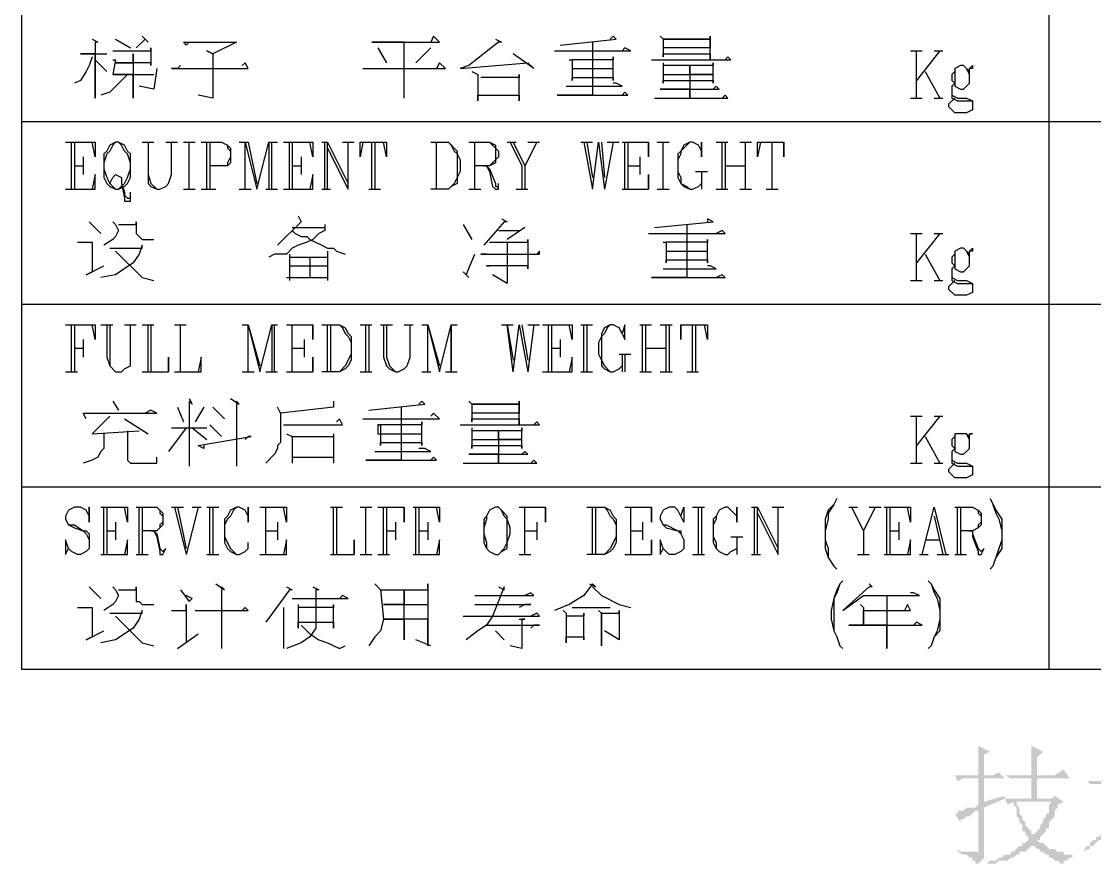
# Model space of a CAD drawing. Extents: x 51 to 246, y 3 to 417.
# Drawn here: x 183.56 to 198.99, y 346.96 to 359.07 of the extents above; entities that cross this region are included whole.
import ezdxf

# ---------------------------------------------------------------- set-up
doc = ezdxf.new("R2010")
doc.units = 0
doc.header["$MEASUREMENT"] = 0
doc.layers.add('_____1', color=160, linetype='Continuous')

msp = doc.modelspace()

# ---------------------------------------------------------------- hatches: boundary and pattern name
at = {"layer": '_____1'}
for points in [[(197.316, 348.657), (197.316, 348.234), (197.4, 348.234), (197.4, 348.53), (197.485, 348.572)], [(198.078, 348.657), (198.078, 348.234), (198.162, 348.234), (198.162, 348.488), (198.247, 348.572)], [(197.612, 348.276), (197.527, 348.234), (196.977, 348.234), (197.019, 348.149), (197.104, 348.191), (197.697, 348.191)], [(198.543, 348.318), (198.416, 348.234), (197.697, 348.234), (197.781, 348.191), (198.628, 348.191)], [(197.4, 348.191), (197.316, 348.191), (197.316, 347.81), (197.4, 347.853)], [(200.364, 348.234), (200.279, 348.149), (198.882, 348.149), (198.924, 348.107), (200.491, 348.107)], [(199.517, 347.98), (199.475, 347.937), (199.475, 347.895), (199.432, 347.853), (199.432, 347.81), (199.348, 347.726), (199.348, 347.683), (199.305, 347.683), (199.305, 347.641), (199.263, 347.599), (199.221, 347.556), (199.221, 347.514), (199.178, 347.514), (199.178, 347.472), (199.136, 347.429), (199.094, 347.429), (199.094, 347.387), (199.051, 347.345), (199.009, 347.345), (199.009, 347.302), (198.967, 347.302), (198.924, 347.26), (198.924, 347.218), (198.882, 347.218), (198.84, 347.175), (198.84, 347.133), (198.882, 347.175), (198.924, 347.175), (198.924, 347.218), (198.967, 347.218), (199.051, 347.302), (199.094, 347.302), (199.094, 347.345), (199.136, 347.345), (199.221, 347.429), (199.263, 347.429), (199.263, 347.472), (199.348, 347.556), (199.348, 347.599), (199.39, 347.599), (199.432, 347.641), (199.432, 347.683), (199.475, 347.683), (199.475, 347.726), (199.517, 347.768), (199.517, 347.81), (199.559, 347.81), (199.559, 347.853), (199.602, 347.895), (199.602, 347.937), (199.644, 347.937)], [(197.697, 347.937), (197.4, 347.853), (197.316, 347.81), (197.273, 347.768), (197.146, 347.768), (197.104, 347.726), (197.062, 347.726), (197.316, 347.726), (197.316, 347.133), (197.019, 347.133), (197.104, 347.091), (197.146, 347.091), (197.189, 347.048), (197.231, 347.048), (197.231, 347.006), (197.273, 347.006), (197.273, 346.964), (197.316, 346.964), (197.4, 347.048), (197.4, 347.768), (197.697, 347.895)], [(198.416, 347.937), (198.374, 347.895), (197.697, 347.895), (197.739, 347.81), (197.824, 347.853), (198.543, 347.853)], [(197.824, 347.853), (197.824, 347.81), (197.866, 347.768), (197.866, 347.641), (197.908, 347.599), (197.908, 347.556), (197.951, 347.514), (197.951, 347.429), (197.993, 347.429), (197.993, 347.387), (198.035, 347.345), (198.035, 347.302), (197.993, 347.26), (197.951, 347.26), (198.12, 347.26), (198.12, 347.218), (198.162, 347.175), (198.205, 347.175), (198.205, 347.133), (198.247, 347.133), (198.289, 347.091), (198.332, 347.091), (198.332, 347.048), (198.374, 347.048), (198.416, 347.006), (198.459, 347.006), (198.501, 346.964), (198.543, 346.964), (198.543, 347.006), (198.586, 347.006), (198.628, 347.048), (198.67, 347.048), (198.67, 347.091), (198.543, 347.091), (198.543, 347.133), (198.459, 347.133), (198.416, 347.175), (198.332, 347.175), (198.247, 347.26), (198.205, 347.26), (198.162, 347.302), (198.205, 347.302), (198.205, 347.345), (198.247, 347.387), (198.078, 347.387), (198.078, 347.429), (197.993, 347.514), (197.993, 347.556), (197.951, 347.599), (197.951, 347.641), (197.908, 347.683), (197.908, 347.768), (197.866, 347.81), (197.866, 347.853), (198.374, 347.853)], [(198.543, 347.853), (197.824, 347.853), (198.374, 347.853), (198.332, 347.81), (198.332, 347.683), (198.289, 347.683), (198.289, 347.641), (198.247, 347.599), (198.247, 347.556), (198.205, 347.514), (198.205, 347.472), (198.12, 347.387), (198.247, 347.387), (198.289, 347.429), (198.289, 347.472), (198.332, 347.472), (198.332, 347.556), (198.374, 347.599), (198.416, 347.641), (198.416, 347.726), (198.459, 347.768), (198.459, 347.81)], [(197.062, 347.726), (197.019, 347.726), (197.019, 347.683), (196.977, 347.683), (197.062, 347.556), (197.062, 347.599), (197.104, 347.599), (197.146, 347.641), (197.189, 347.641), (197.273, 347.726), (197.316, 347.726)], [(197.951, 347.26), (197.951, 347.218), (197.908, 347.218), (197.866, 347.175), (197.824, 347.133), (197.781, 347.133), (197.781, 347.091), (197.697, 347.091), (197.654, 347.048), (197.612, 347.048), (197.57, 347.006), (197.485, 347.006), (197.443, 346.964), (197.57, 346.964), (197.612, 347.006), (197.739, 347.006), (197.781, 347.048), (197.824, 347.048), (197.866, 347.091), (197.908, 347.091), (197.908, 347.133), (197.993, 347.133), (198.078, 347.218), (198.12, 347.218), (198.12, 347.26)], [(197.019, 347.175), (197.019, 347.133), (197.273, 347.133), (197.062, 347.133)]]:
    msp.add_hatch(color=7, dxfattribs=at).paths.add_polyline_path(points, is_closed=False)
msp.add_hatch(color=7, dxfattribs=at).paths.add_polyline_path([(198.078, 348.191), (198.162, 348.191), (198.162, 347.895), (198.078, 347.895)])

# ---------------------------------------------------------------- linework, layer by layer
at = {"layer": '_____1', "color": 7}
for p, q in [((183.557, 413.766), (183.557, 349.758)), ((198.332, 407.543), (198.332, 349.758)), ((184.912, 358.817), (185.124, 358.69)), ((188.68, 358.69), (188.807, 358.478)), ((189.442, 358.69), (189.23, 358.478)), ((196.342, 358.648), (196.511, 358.648)), ((196.427, 357.97), (196.427, 358.648)), ((196.765, 358.648), (196.427, 358.224)), ((196.681, 358.648), (196.808, 358.648)), ((184.616, 358.521), (184.785, 358.351)), ((196.554, 358.351), (196.765, 357.97)), ((196.977, 358.394), (196.977, 358.14)), ((196.342, 357.97), (196.511, 357.97)), ((196.681, 357.97), (196.808, 357.97)), ((183.557, 357.632), (209.804, 357.632)), ((184.277, 356.658), (184.277, 357.335)), ((184.319, 357.335), (184.319, 356.658)), ((185.293, 357.335), (185.462, 357.335)), ((185.632, 357.335), (185.801, 357.335)), ((185.886, 357.335), (186.055, 357.335)), ((185.97, 356.658), (185.97, 357.335)), ((186.224, 356.658), (186.224, 357.335)), ((186.267, 357.335), (186.267, 356.658)), ((186.69, 357.335), (186.817, 357.335)), ((186.775, 356.658), (186.775, 357.335)), ((186.817, 357.335), (186.944, 356.743)), ((187.113, 357.335), (187.24, 357.335)), ((187.156, 356.658), (187.156, 357.335)), ((187.41, 356.658), (187.41, 357.335)), ((187.452, 357.335), (187.452, 356.658)), ((187.875, 357.335), (187.96, 357.335)), ((187.918, 356.658), (187.918, 357.335)), ((188.172, 357.335), (188.341, 357.335)), ((188.595, 356.658), (188.595, 357.335)), ((188.637, 357.335), (188.637, 356.658)), ((189.526, 356.658), (189.526, 357.335)), ((190.077, 356.658), (190.077, 357.335)), ((190.542, 357.335), (190.669, 357.335)), ((190.966, 357.335), (190.796, 356.997)), ((190.839, 357.335), (191.008, 357.335)), ((191.601, 357.335), (191.77, 357.335)), ((191.643, 357.335), (191.77, 356.658)), ((191.685, 357.335), (191.77, 356.827)), ((191.897, 357.335), (191.939, 356.827)), ((192.066, 357.335), (191.939, 356.658)), ((191.982, 357.335), (192.151, 357.335)), ((192.236, 356.658), (192.236, 357.335)), ((192.278, 357.335), (192.278, 356.658)), ((192.701, 357.335), (192.871, 357.335)), ((192.786, 356.658), (192.786, 357.335)), ((193.548, 357.335), (193.717, 357.335)), ((193.633, 356.658), (193.633, 357.335)), ((193.675, 357.335), (193.675, 356.658)), ((193.887, 357.335), (194.056, 357.335)), ((193.971, 356.658), (193.971, 357.335)), ((194.352, 356.658), (194.352, 357.335)), ((184.446, 357.124), (184.446, 356.87)), ((187.579, 357.124), (187.579, 356.87)), ((192.447, 357.124), (192.447, 356.87)), ((184.319, 356.997), (184.446, 356.997)), ((187.452, 356.997), (187.579, 356.997)), ((192.278, 356.997), (192.447, 356.997)), ((193.252, 356.912), (193.421, 356.912)), ((193.336, 356.912), (193.336, 356.658)), ((193.675, 356.997), (193.971, 356.997)), ((185.886, 356.658), (186.055, 356.658)), ((186.14, 356.658), (186.351, 356.658)), ((186.69, 356.658), (186.859, 356.658)), ((187.071, 356.658), (187.24, 356.658)), ((187.875, 356.658), (188.002, 356.658)), ((188.553, 356.658), (188.722, 356.658)), ((189.992, 356.658), (190.161, 356.658)), ((190.669, 356.658), (190.839, 356.658)), ((192.701, 356.658), (192.871, 356.658)), ((193.548, 356.658), (193.717, 356.658)), ((193.887, 356.658), (194.056, 356.658)), ((194.268, 356.658), (194.437, 356.658)), ((184.531, 356.192), (184.7, 356.023)), ((189.907, 356.15), (190.034, 355.938)), ((187.452, 356.108), (187.918, 356.108)), ((190.415, 356.065), (190.712, 356.065)), ((190.796, 356.108), (190.542, 355.938)), ((196.342, 356.023), (196.511, 356.023)), ((196.427, 355.346), (196.427, 356.023)), ((196.765, 356.023), (196.427, 355.6)), ((196.681, 356.023), (196.808, 356.023)), ((187.41, 355.727), (187.41, 355.346)), ((187.41, 355.684), (187.96, 355.684)), ((187.706, 355.684), (187.706, 355.388)), ((187.96, 355.769), (187.96, 355.346)), ((196.554, 355.727), (196.765, 355.346)), ((196.977, 355.769), (196.977, 355.515)), ((187.41, 355.557), (187.96, 355.557)), ((187.367, 355.388), (187.96, 355.388)), ((196.342, 355.346), (196.511, 355.346)), ((196.681, 355.346), (196.808, 355.346)), ((183.557, 355.007), (209.804, 355.007)), ((184.277, 354.033), (184.277, 354.711)), ((184.319, 354.711), (184.319, 354.033)), ((184.7, 354.711), (184.87, 354.711)), ((185.039, 354.711), (185.208, 354.711)), ((185.293, 354.711), (185.462, 354.711)), ((185.378, 354.033), (185.378, 354.711)), ((185.42, 354.711), (185.42, 354.033)), ((185.759, 354.711), (185.928, 354.711)), ((185.843, 354.033), (185.843, 354.711)), ((186.732, 354.711), (186.817, 354.711)), ((187.156, 354.711), (187.24, 354.711)), ((187.198, 354.033), (187.198, 354.711)), ((187.452, 354.033), (187.452, 354.711)), ((187.96, 354.033), (187.96, 354.711)), ((188.002, 354.711), (188.002, 354.033)), ((188.426, 354.711), (188.595, 354.711)), ((188.51, 354.033), (188.51, 354.711)), ((188.553, 354.711), (188.553, 354.033)), ((188.722, 354.711), (188.891, 354.711)), ((189.061, 354.711), (189.188, 354.711)), ((189.315, 354.711), (189.399, 354.711)), ((189.738, 354.711), (189.823, 354.711)), ((190.458, 354.711), (190.627, 354.711)), ((190.754, 354.711), (190.839, 354.203)), ((190.923, 354.711), (190.839, 354.033)), ((190.839, 354.711), (191.008, 354.711)), ((191.135, 354.033), (191.135, 354.711)), ((191.177, 354.711), (191.177, 354.033)), ((191.601, 354.711), (191.77, 354.711)), ((191.643, 354.033), (191.643, 354.711)), ((191.685, 354.711), (191.685, 354.033)), ((192.447, 354.711), (192.617, 354.711)), ((192.49, 354.033), (192.49, 354.711)), ((192.532, 354.711), (192.532, 354.033)), ((192.744, 354.711), (192.913, 354.711)), ((192.828, 354.033), (192.828, 354.711)), ((192.871, 354.711), (192.871, 354.033)), ((193.209, 354.033), (193.209, 354.711)), ((193.252, 354.711), (193.252, 354.033)), ((184.446, 354.499), (184.446, 354.245)), ((187.621, 354.499), (187.621, 354.245)), ((191.304, 354.499), (191.304, 354.245)), ((184.319, 354.372), (184.446, 354.372)), ((187.452, 354.372), (187.621, 354.372)), ((191.177, 354.372), (191.304, 354.372)), ((192.151, 354.287), (192.32, 354.287)), ((192.193, 354.287), (192.193, 354.033)), ((192.236, 354.287), (192.236, 354.033)), ((192.532, 354.372), (192.828, 354.372)), ((184.192, 354.033), (184.362, 354.033)), ((186.732, 354.033), (186.902, 354.033)), ((187.071, 354.033), (187.24, 354.033)), ((188.426, 354.033), (188.595, 354.033)), ((189.315, 354.033), (189.442, 354.033)), ((189.653, 354.033), (189.823, 354.033)), ((191.601, 354.033), (191.77, 354.033)), ((192.447, 354.033), (192.617, 354.033)), ((192.744, 354.033), (192.913, 354.033)), ((193.125, 354.033), (193.294, 354.033)), ((184.87, 353.61), (184.954, 353.483)), ((185.801, 353.525), (185.886, 353.314)), ((186.182, 353.525), (186.055, 353.314)), ((186.309, 353.525), (186.478, 353.356)), ((196.342, 353.398), (196.511, 353.398)), ((196.427, 352.721), (196.427, 353.398)), ((196.765, 353.398), (196.427, 352.975)), ((196.681, 353.398), (196.808, 353.398)), ((185.039, 353.356), (185.378, 353.144)), ((185.928, 353.229), (185.674, 352.89)), ((185.716, 353.229), (186.224, 353.229)), ((186.013, 353.229), (186.224, 353.06)), ((186.267, 353.271), (186.436, 353.102)), ((187.452, 353.102), (188.045, 353.102)), ((188.045, 353.144), (188.045, 352.721)), ((196.554, 353.102), (196.765, 352.721)), ((196.977, 353.144), (196.977, 352.89)), ((187.452, 352.806), (188.045, 352.806)), ((196.342, 352.721), (196.511, 352.721)), ((196.681, 352.721), (196.808, 352.721)), ((183.557, 352.382), (209.804, 352.382)), ((184.743, 351.409), (184.743, 352.086)), ((184.785, 352.086), (184.785, 351.409)), ((185.251, 351.409), (185.251, 352.086)), ((185.293, 352.086), (185.293, 351.409)), ((185.716, 352.086), (185.886, 352.086)), ((185.759, 352.086), (185.928, 351.409)), ((185.801, 352.086), (185.928, 351.493)), ((186.097, 352.086), (185.928, 351.409)), ((186.013, 352.086), (186.14, 352.086)), ((186.224, 352.086), (186.394, 352.086)), ((186.267, 351.409), (186.267, 352.086)), ((186.309, 352.086), (186.309, 351.409)), ((187.071, 351.409), (187.071, 352.086)), ((188.002, 352.086), (188.172, 352.086)), ((188.045, 351.409), (188.045, 352.086)), ((188.087, 352.086), (188.087, 351.409)), ((188.426, 352.086), (188.595, 352.086)), ((188.51, 351.409), (188.51, 352.086)), ((188.764, 351.409), (188.764, 352.086)), ((188.807, 352.086), (188.807, 351.409)), ((189.23, 351.409), (189.23, 352.086)), ((189.272, 352.086), (189.272, 351.409)), ((190.796, 351.409), (190.796, 352.086)), ((191.77, 351.409), (191.77, 352.086)), ((191.812, 352.086), (191.812, 351.409)), ((192.32, 351.409), (192.32, 352.086)), ((193.209, 352.086), (193.379, 352.086)), ((193.294, 351.409), (193.294, 352.086)), ((193.336, 352.086), (193.336, 351.409)), ((194.056, 352.086), (194.141, 352.086)), ((194.098, 351.409), (194.098, 352.086)), ((194.352, 352.086), (194.522, 352.086)), ((195.453, 352.086), (195.58, 352.086)), ((195.834, 352.086), (195.665, 351.747)), ((195.749, 352.086), (195.919, 352.086)), ((196.003, 351.409), (196.003, 352.086)), ((196.046, 352.086), (196.046, 351.409)), ((197.019, 351.409), (197.019, 352.086)), ((197.062, 352.086), (197.062, 351.409)), ((184.912, 351.874), (184.912, 351.62)), ((187.24, 351.874), (187.24, 351.62)), ((188.934, 351.874), (188.934, 351.62)), ((189.399, 351.874), (189.399, 351.62)), ((190.966, 351.874), (190.966, 351.62)), ((192.49, 351.874), (192.49, 351.62)), ((196.173, 351.874), (196.173, 351.62)), ((196.681, 351.959), (196.808, 351.409)), ((184.785, 351.747), (184.912, 351.747)), ((187.071, 351.747), (187.24, 351.747)), ((188.807, 351.747), (188.934, 351.747)), ((189.272, 351.747), (189.399, 351.747)), ((190.796, 351.747), (190.966, 351.747)), ((192.32, 351.747), (192.49, 351.747)), ((193.76, 351.663), (193.929, 351.663)), ((193.844, 351.663), (193.844, 351.409)), ((196.046, 351.747), (196.173, 351.747)), ((196.554, 351.62), (196.765, 351.62)), ((185.208, 351.409), (185.378, 351.409)), ((186.224, 351.409), (186.394, 351.409)), ((188.426, 351.409), (188.595, 351.409)), ((188.68, 351.409), (188.849, 351.409)), ((190.712, 351.409), (190.881, 351.409)), ((193.209, 351.409), (193.379, 351.409)), ((194.056, 351.409), (194.183, 351.409)), ((195.58, 351.409), (195.749, 351.409)), ((196.469, 351.409), (196.596, 351.409)), ((196.723, 351.409), (196.892, 351.409)), ((196.977, 351.409), (197.146, 351.409)), ((184.531, 350.943), (184.7, 350.774)), ((187.325, 350.647), (187.325, 350.054)), ((191.474, 350.647), (192.024, 350.647)), ((190.373, 350.308), (190.5, 350.181)), ((185.801, 350.054), (186.097, 350.266)), ((189.442, 350.096), (189.23, 350.181)), ((183.557, 349.758), (242.612, 349.758))]:
    msp.add_line(p, q, dxfattribs=at)
for points in [[(184.573, 358.817), (184.658, 358.775), (184.616, 358.775), (184.616, 357.97), (184.616, 358.605), (184.404, 358.605), (184.785, 358.605)], [(185.293, 358.859), (185.378, 358.775), (185.335, 358.817), (185.208, 358.69)], [(185.97, 358.775), (185.928, 358.732), (185.886, 358.775), (186.648, 358.775), (186.309, 358.605), (186.224, 358.648), (186.309, 358.605), (186.309, 357.97), (186.097, 358.013)], [(189.061, 357.97), (189.061, 358.775), (188.595, 358.775), (189.569, 358.775), (189.484, 358.859), (189.442, 358.775)], [(190.373, 358.817), (190.458, 358.775), (190.415, 358.775), (189.992, 358.436), (189.865, 358.394), (190.839, 358.478), (190.923, 358.394), (190.627, 358.605)], [(191.77, 358.775), (191.77, 358.013), (191.262, 358.013), (192.278, 358.013), (192.236, 358.055), (192.193, 358.013)], [(191.304, 358.732), (192.109, 358.817), (192.066, 358.859), (192.024, 358.817)], [(192.744, 358.859), (192.786, 358.817), (192.786, 358.563), (192.786, 358.605), (193.463, 358.605), (193.463, 358.521), (193.463, 358.859), (193.463, 358.817), (192.786, 358.817), (193.463, 358.817), (193.463, 358.69), (192.786, 358.69)], [(184.87, 358.648), (185.42, 358.648), (185.42, 358.69), (185.42, 358.436), (185.42, 358.478), (184.912, 358.478), (185.166, 358.478), (185.166, 358.605), (185.166, 357.97), (185.166, 358.309), (184.87, 358.309), (185.462, 358.309)], [(191.22, 358.648), (192.32, 358.648), (192.236, 358.69), (192.193, 358.648)], [(184.573, 358.563), (184.531, 358.436), (184.489, 358.351), (184.404, 358.224), (184.319, 358.182)], [(184.87, 358.521), (184.912, 358.521), (184.87, 358.309)], [(185.843, 358.436), (185.801, 358.394), (185.716, 358.394), (186.817, 358.394), (186.775, 358.478), (186.732, 358.436)], [(188.468, 358.394), (189.653, 358.394), (189.569, 358.478), (189.526, 358.394)], [(191.431, 358.521), (191.474, 358.521), (191.474, 358.224), (191.474, 358.267), (192.066, 358.267), (192.066, 358.224), (192.066, 358.563), (192.066, 358.521), (191.474, 358.521), (191.474, 358.394), (192.066, 358.394)], [(192.617, 358.521), (193.76, 358.521), (193.717, 358.563), (193.675, 358.521)], [(192.786, 358.478), (192.786, 358.182), (192.786, 358.224), (193.506, 358.224), (193.506, 358.182), (193.506, 358.478), (193.506, 358.436), (192.786, 358.436), (192.786, 358.309), (193.506, 358.309), (193.167, 358.309), (193.167, 358.436), (193.167, 357.97), (193.167, 358.097), (192.744, 358.097), (193.59, 358.097), (193.548, 358.14), (193.506, 358.097)], [(185.081, 358.309), (184.827, 358.055), (184.7, 358.013)], [(185.505, 358.394), (185.462, 358.097), (185.251, 358.14)], [(190.034, 358.351), (190.119, 358.309), (190.119, 357.928), (190.119, 358.013), (190.712, 358.013), (190.712, 357.928), (190.712, 358.309), (190.712, 358.267), (190.161, 358.267)], [(197.146, 358.14), (197.189, 358.182), (197.189, 358.309), (197.146, 358.394)], [(197.189, 358.351), (197.189, 358.394), (197.231, 358.436), (197.231, 358.394), (197.189, 358.394)], [(191.389, 358.14), (192.193, 358.14), (192.109, 358.182), (192.066, 358.182)], [(196.977, 358.182), (196.935, 358.14), (196.935, 357.97), (197.019, 357.928), (197.231, 357.928), (197.231, 357.886)], [(192.659, 357.97), (193.717, 357.97), (193.675, 358.013), (193.633, 357.97)], [(196.935, 358.055), (196.935, 358.013), (197.019, 357.97), (197.146, 357.97), (197.231, 357.928), (197.231, 357.801), (197.146, 357.759), (196.977, 357.759), (196.892, 357.843), (196.892, 357.886), (196.977, 357.97)], [(184.192, 357.335), (184.616, 357.335), (184.616, 357.124), (184.573, 357.335)], [(184.912, 357.335), (184.827, 357.293), (184.785, 357.208), (184.743, 357.166), (184.743, 356.827), (184.785, 356.743), (184.827, 356.7), (184.912, 356.658), (184.954, 356.658), (185.039, 356.7), (185.081, 356.743), (185.124, 356.827), (185.124, 357.166), (185.081, 357.208), (185.039, 357.293), (184.954, 357.335), (184.912, 357.335), (184.87, 357.293), (184.827, 357.208), (184.785, 357.166), (184.743, 357.039), (184.743, 356.954), (184.785, 356.827), (184.827, 356.743), (184.912, 356.658)], [(184.954, 356.658), (185.039, 356.743), (185.081, 356.827), (185.124, 356.954), (185.124, 357.039), (185.081, 357.166), (185.039, 357.208), (184.997, 357.293), (184.954, 357.335)], [(185.378, 357.335), (185.378, 356.743), (185.42, 356.7), (185.505, 356.658), (185.547, 356.658), (185.632, 356.7), (185.674, 356.743), (185.716, 356.87), (185.716, 357.335)], [(185.378, 357.335), (185.378, 356.87), (185.42, 356.743), (185.505, 356.658)], [(186.14, 357.335), (186.436, 357.335), (186.521, 357.293), (186.563, 357.251), (186.563, 357.039), (186.521, 356.997), (186.267, 356.997)], [(186.436, 357.335), (186.521, 357.293), (186.521, 357.251), (186.563, 357.208), (186.563, 357.124), (186.521, 357.039), (186.521, 356.997), (186.436, 356.997)], [(186.775, 357.335), (186.944, 356.658), (187.113, 357.335), (187.113, 356.658)], [(187.325, 357.335), (187.748, 357.335), (187.748, 357.124), (187.706, 357.335)], [(187.96, 356.658), (187.96, 357.335), (188.256, 356.743)], [(187.96, 357.251), (188.256, 356.658), (188.256, 357.335)], [(188.468, 357.335), (188.426, 357.124), (188.426, 357.335), (188.807, 357.335), (188.807, 357.124), (188.764, 357.335)], [(189.442, 357.335), (189.696, 357.335), (189.823, 357.208), (189.823, 357.166), (189.865, 357.081), (189.865, 356.912), (189.823, 356.827), (189.823, 356.743), (189.738, 356.7), (189.696, 356.658), (189.442, 356.658)], [(189.696, 357.335), (189.738, 357.293), (189.78, 357.208), (189.823, 357.166), (189.823, 356.827), (189.78, 356.743), (189.696, 356.658)], [(189.992, 357.335), (190.288, 357.335), (190.373, 357.293), (190.373, 357.251), (190.415, 357.208), (190.415, 357.124), (190.373, 357.081), (190.373, 357.039), (190.288, 356.997), (190.077, 356.997)], [(190.288, 357.335), (190.373, 357.251), (190.373, 357.081), (190.288, 356.997)], [(190.585, 357.335), (190.754, 356.997), (190.754, 356.658)], [(190.627, 357.335), (190.796, 356.997), (190.796, 356.658)], [(191.77, 356.658), (191.855, 357.335), (191.939, 356.658)], [(192.193, 357.335), (192.574, 357.335), (192.574, 357.124), (192.574, 357.335)], [(193.336, 357.208), (193.336, 357.124), (193.336, 357.335), (193.336, 357.208), (193.294, 357.293), (193.209, 357.335), (193.167, 357.335), (193.082, 357.293), (193.04, 357.208), (192.998, 357.166), (192.998, 356.827), (193.04, 356.743), (193.082, 356.7), (193.167, 356.658), (193.209, 356.658), (193.294, 356.7), (193.336, 356.743)], [(193.167, 357.335), (193.04, 357.208), (193.04, 357.166), (192.998, 357.081), (192.998, 356.912), (193.04, 356.827), (193.04, 356.743), (193.125, 356.7), (193.167, 356.658)], [(194.183, 357.335), (194.141, 357.124), (194.141, 357.335), (194.522, 357.335), (194.522, 357.124), (194.522, 357.335)], [(190.204, 356.997), (190.246, 356.997), (190.288, 356.954), (190.373, 356.743), (190.373, 356.7), (190.415, 356.7), (190.415, 356.743)], [(190.246, 356.997), (190.288, 356.912), (190.331, 356.7), (190.373, 356.658), (190.415, 356.658), (190.415, 356.743)], [(184.192, 356.658), (184.616, 356.658), (184.616, 356.87), (184.573, 356.658)], [(184.827, 356.743), (184.87, 356.827), (184.912, 356.87), (184.997, 356.827), (184.997, 356.743), (185.039, 356.531), (185.039, 356.489), (185.124, 356.489), (185.124, 356.616)], [(187.325, 356.658), (187.748, 356.658), (187.748, 356.87), (187.706, 356.658)], [(192.193, 356.658), (192.574, 356.658), (192.574, 356.87), (192.574, 356.658)], [(184.997, 356.743), (185.039, 356.616), (185.039, 356.573), (185.081, 356.531), (185.124, 356.531), (185.124, 356.573)], [(184.87, 356.192), (184.912, 356.15), (184.954, 356.065), (184.912, 355.981), (184.87, 355.938), (184.743, 355.854)], [(184.954, 356.15), (185.208, 356.15), (185.208, 356.192), (185.208, 356.023), (185.251, 355.981), (185.293, 355.938), (185.462, 355.938)], [(187.918, 356.15), (187.918, 356.065), (187.833, 356.023), (187.748, 355.938), (187.664, 355.896), (187.537, 355.854), (187.452, 355.811), (187.367, 355.727), (187.198, 355.727), (187.113, 355.684)], [(187.537, 356.277), (187.579, 356.192), (187.24, 355.854)], [(190.458, 356.235), (190.542, 356.192), (190.5, 356.192), (190.204, 355.854)], [(193.125, 356.15), (193.125, 355.388), (192.617, 355.388), (193.675, 355.388), (193.633, 355.43), (193.548, 355.388)], [(192.659, 356.108), (193.506, 356.192), (193.421, 356.235), (193.421, 356.192)], [(187.452, 356.065), (187.494, 356.023), (187.579, 355.981), (187.664, 355.981), (187.706, 355.938), (187.875, 355.854), (187.96, 355.811), (188.045, 355.811), (188.087, 355.769), (188.214, 355.727)], [(192.574, 356.023), (193.675, 356.023), (193.633, 356.065), (193.548, 356.023)], [(184.362, 355.896), (184.573, 355.896), (184.573, 355.473), (184.489, 355.43), (184.743, 355.557)], [(184.827, 355.811), (185.293, 355.811), (185.293, 355.854), (185.251, 355.727), (185.166, 355.6), (184.912, 355.43), (184.7, 355.388)], [(190.288, 355.896), (190.839, 355.896), (190.839, 355.938), (190.839, 355.515), (190.839, 355.557), (190.246, 355.557), (190.288, 355.557)], [(190.542, 355.896), (190.542, 355.303), (190.331, 355.43)], [(192.786, 355.896), (192.828, 355.896), (192.828, 355.6), (192.828, 355.642), (193.421, 355.642), (193.421, 355.6), (193.421, 355.938), (193.421, 355.896), (192.828, 355.896), (192.828, 355.769), (193.421, 355.769)], [(184.912, 355.769), (185.293, 355.388), (185.462, 355.346)], [(189.907, 355.473), (189.992, 355.388), (189.95, 355.43), (190.077, 355.727)], [(190.161, 355.727), (190.246, 355.727), (190.161, 355.727), (191.008, 355.727), (191.008, 355.769), (190.966, 355.727)], [(197.146, 355.515), (197.189, 355.557), (197.189, 355.684), (197.146, 355.769)], [(197.189, 355.727), (197.189, 355.769), (197.231, 355.811), (197.231, 355.769), (197.189, 355.769)], [(192.786, 355.515), (193.548, 355.515), (193.463, 355.557), (193.421, 355.557)], [(196.977, 355.557), (196.935, 355.515), (196.935, 355.346), (197.019, 355.303), (197.231, 355.303), (197.231, 355.261)], [(196.935, 355.43), (196.935, 355.388), (197.019, 355.346), (197.146, 355.346), (197.231, 355.303), (197.231, 355.176), (197.146, 355.134), (196.977, 355.134), (196.892, 355.219), (196.892, 355.261), (196.977, 355.346)], [(184.192, 354.711), (184.616, 354.711), (184.616, 354.499), (184.573, 354.711)], [(184.785, 354.711), (184.785, 354.245), (184.827, 354.118), (184.912, 354.033), (184.997, 354.033), (185.039, 354.076), (185.124, 354.118), (185.124, 354.711)], [(184.827, 354.711), (184.827, 354.118), (184.912, 354.033)], [(186.817, 354.033), (186.817, 354.711), (186.986, 354.118)], [(186.817, 354.711), (186.986, 354.033), (187.156, 354.711), (187.156, 354.033)], [(187.367, 354.711), (187.748, 354.711), (187.748, 354.499), (187.748, 354.711)], [(187.875, 354.711), (188.129, 354.711), (188.214, 354.668), (188.256, 354.584), (188.299, 354.541), (188.299, 354.203), (188.256, 354.118), (188.214, 354.076), (188.129, 354.033), (187.875, 354.033)], [(188.129, 354.711), (188.172, 354.668), (188.214, 354.584), (188.256, 354.541), (188.299, 354.457), (188.299, 354.287), (188.214, 354.118), (188.129, 354.033)], [(188.764, 354.711), (188.764, 354.245), (188.807, 354.118), (188.849, 354.076), (188.934, 354.033), (188.976, 354.033), (189.061, 354.076), (189.103, 354.118), (189.145, 354.245), (189.145, 354.711)], [(188.807, 354.711), (188.807, 354.245), (188.849, 354.118), (188.934, 354.033)], [(189.399, 354.033), (189.399, 354.711), (189.569, 354.118)], [(189.399, 354.711), (189.569, 354.033), (189.738, 354.711), (189.738, 354.033), (189.738, 354.711)], [(190.627, 354.033), (190.542, 354.711), (190.627, 354.203)], [(190.627, 354.033), (190.712, 354.711), (190.839, 354.033)], [(191.05, 354.711), (191.474, 354.711), (191.474, 354.499), (191.431, 354.711)], [(192.193, 354.584), (192.236, 354.499), (192.236, 354.711), (192.193, 354.584), (192.151, 354.668), (192.066, 354.711), (192.024, 354.711), (191.939, 354.668), (191.897, 354.584), (191.897, 354.541), (191.855, 354.457), (191.855, 354.287), (191.897, 354.203), (191.897, 354.118), (191.939, 354.076), (192.024, 354.033), (192.066, 354.033), (192.151, 354.076), (192.193, 354.118)], [(192.024, 354.711), (191.982, 354.668), (191.939, 354.584), (191.897, 354.541), (191.897, 354.203), (191.939, 354.118), (192.024, 354.033)], [(193.04, 354.711), (193.04, 354.499), (193.04, 354.711), (193.421, 354.711), (193.421, 354.499), (193.379, 354.711)], [(185.293, 354.033), (185.674, 354.033), (185.674, 354.245), (185.674, 354.033)], [(185.759, 354.033), (186.14, 354.033), (186.14, 354.245), (186.097, 354.033)], [(187.367, 354.033), (187.748, 354.033), (187.748, 354.245), (187.748, 354.033)], [(191.05, 354.033), (191.474, 354.033), (191.474, 354.245), (191.431, 354.033)], [(185.97, 353.652), (186.013, 353.568), (185.97, 353.61), (185.97, 352.679)], [(186.563, 353.652), (186.69, 353.568), (186.648, 353.61), (186.648, 352.679)], [(188.045, 353.61), (188.045, 353.525), (187.283, 353.441), (187.24, 353.525)], [(189.018, 353.525), (189.018, 352.763), (188.51, 352.763), (189.526, 352.763), (189.484, 352.806), (189.442, 352.763)], [(188.553, 353.483), (189.357, 353.568), (189.315, 353.61), (189.272, 353.568)], [(189.992, 353.61), (190.034, 353.568), (190.034, 353.314), (190.034, 353.356), (190.712, 353.356), (190.712, 353.271), (190.712, 353.61), (190.712, 353.568), (190.034, 353.568), (190.712, 353.568), (190.712, 353.441), (190.034, 353.441)], [(184.489, 353.356), (184.446, 353.441), (185.505, 353.441), (185.42, 353.483), (185.335, 353.441)], [(184.827, 353.398), (184.573, 353.144), (185.251, 353.187)], [(187.283, 353.441), (187.283, 353.017), (187.24, 352.975), (187.24, 352.933), (187.198, 352.848), (187.071, 352.721)], [(188.468, 353.356), (189.569, 353.356), (189.484, 353.441), (189.442, 353.398)], [(187.325, 353.271), (188.172, 353.271), (188.129, 353.356), (188.087, 353.314)], [(188.68, 353.271), (188.722, 353.271), (188.722, 352.975), (188.722, 353.017), (189.315, 353.017), (189.315, 352.975), (189.315, 353.314), (189.315, 353.271), (188.68, 353.271), (188.68, 353.144), (189.315, 353.144)], [(189.865, 353.271), (191.008, 353.271), (190.966, 353.314), (190.923, 353.271)], [(190.034, 353.229), (190.034, 352.933), (190.034, 352.975), (190.754, 352.975), (190.754, 352.933), (190.754, 353.229), (190.754, 353.187), (190.034, 353.187), (190.034, 353.06), (190.754, 353.06), (190.415, 353.06), (190.415, 353.187), (190.415, 352.721), (190.415, 352.848), (189.992, 352.848), (190.839, 352.848), (190.796, 352.89), (190.754, 352.848)], [(184.743, 353.144), (184.743, 352.933), (184.7, 352.89), (184.658, 352.806), (184.573, 352.763), (184.446, 352.721)], [(185.081, 353.187), (185.081, 352.763), (185.124, 352.721), (185.505, 352.721), (185.505, 352.806)], [(186.182, 352.975), (186.182, 352.933), (186.097, 352.975), (186.859, 353.102), (186.817, 353.102), (186.775, 353.06)], [(187.367, 353.144), (187.452, 353.102), (187.452, 352.721)], [(197.146, 352.89), (197.189, 352.933), (197.189, 353.06), (197.146, 353.144)], [(197.189, 353.102), (197.189, 353.144), (197.231, 353.144), (197.189, 353.144)], [(188.637, 352.89), (189.442, 352.89), (189.357, 352.933), (189.272, 352.933)], [(196.977, 352.933), (196.935, 352.89), (196.935, 352.721), (197.019, 352.679), (197.231, 352.679), (197.231, 352.636)], [(189.907, 352.721), (190.966, 352.721), (190.923, 352.763), (190.881, 352.721)], [(196.935, 352.806), (196.935, 352.763), (197.019, 352.721), (197.146, 352.721), (197.231, 352.679), (197.231, 352.552), (197.146, 352.509), (196.977, 352.509), (196.892, 352.594), (196.892, 352.636), (196.977, 352.721)], [(195.284, 352.213), (195.241, 352.128), (195.157, 352.044), (195.114, 351.917), (195.114, 351.493), (195.157, 351.366), (195.241, 351.239), (195.284, 351.197)], [(195.241, 352.128), (195.157, 352.001), (195.157, 351.917), (195.114, 351.747), (195.114, 351.62), (195.157, 351.493), (195.157, 351.366), (195.241, 351.239)], [(197.485, 352.213), (197.57, 352.044), (197.654, 351.917), (197.654, 351.493), (197.57, 351.366), (197.527, 351.239), (197.485, 351.197)], [(197.527, 352.128), (197.57, 352.001), (197.612, 351.917), (197.654, 351.747), (197.654, 351.62), (197.527, 351.239)], [(184.531, 351.959), (184.531, 352.086), (184.531, 351.874), (184.531, 351.959), (184.489, 352.044), (184.404, 352.086), (184.319, 352.086), (184.235, 352.044), (184.192, 351.959), (184.192, 351.917), (184.235, 351.832), (184.319, 351.79), (184.446, 351.747), (184.489, 351.705), (184.531, 351.62)], [(184.7, 352.086), (185.081, 352.086), (185.081, 351.874), (185.039, 352.086)], [(185.208, 352.086), (185.505, 352.086), (185.547, 352.044), (185.589, 352.001), (185.589, 351.832), (185.547, 351.79), (185.505, 351.747), (185.293, 351.747)], [(185.505, 352.086), (185.547, 352.044), (185.547, 352.001), (185.589, 351.959), (185.589, 351.874), (185.547, 351.832), (185.547, 351.79), (185.505, 351.747)], [(186.817, 351.959), (186.817, 351.874), (186.817, 352.086), (186.817, 351.959), (186.775, 352.044), (186.69, 352.086), (186.648, 352.086), (186.563, 352.044), (186.521, 351.959), (186.478, 351.917), (186.478, 351.578), (186.521, 351.493), (186.563, 351.451), (186.648, 351.409), (186.69, 351.409), (186.775, 351.451), (186.817, 351.493), (186.817, 351.578)], [(186.648, 352.086), (186.605, 352.044), (186.563, 351.959), (186.521, 351.917), (186.478, 351.832), (186.478, 351.663), (186.563, 351.493), (186.648, 351.409)], [(186.986, 352.086), (187.367, 352.086), (187.367, 351.874), (187.325, 352.086)], [(188.68, 352.086), (189.061, 352.086), (189.061, 351.874), (189.061, 352.086)], [(189.188, 352.086), (189.569, 352.086), (189.569, 351.874), (189.526, 352.086)], [(190.373, 352.086), (190.288, 352.044), (190.246, 351.959), (190.204, 351.917), (190.204, 351.578), (190.246, 351.493), (190.288, 351.451), (190.373, 351.409), (190.415, 351.409), (190.458, 351.451), (190.542, 351.493), (190.542, 351.578), (190.585, 351.705), (190.585, 351.79), (190.542, 351.917), (190.542, 351.959), (190.458, 352.044), (190.415, 352.086), (190.373, 352.086), (190.288, 352.044), (190.246, 351.959), (190.246, 351.917), (190.204, 351.79), (190.204, 351.705), (190.246, 351.578), (190.246, 351.493), (190.288, 351.451), (190.373, 351.409)], [(190.415, 351.409), (190.5, 351.493), (190.542, 351.578), (190.542, 351.917), (190.5, 351.959), (190.458, 352.044), (190.415, 352.086)], [(190.712, 352.086), (191.093, 352.086), (191.093, 351.874), (191.093, 352.086)], [(191.685, 352.086), (191.939, 352.086), (192.024, 352.044), (192.066, 351.959), (192.109, 351.917), (192.109, 351.578), (192.066, 351.493), (192.024, 351.451), (191.939, 351.409), (191.685, 351.409)], [(191.939, 352.086), (191.982, 352.044), (192.024, 351.959), (192.066, 351.917), (192.109, 351.832), (192.109, 351.663), (192.024, 351.493), (191.939, 351.409)], [(192.236, 352.086), (192.617, 352.086), (192.617, 351.874), (192.617, 352.086)], [(193.04, 351.959), (193.082, 352.086), (193.082, 351.874), (192.998, 352.044), (192.955, 352.086), (192.871, 352.086), (192.786, 352.044), (192.744, 351.959), (192.744, 351.917), (192.786, 351.832), (192.828, 351.79), (192.998, 351.747), (193.04, 351.705), (193.082, 351.62)], [(193.844, 351.959), (193.844, 351.874), (193.844, 352.086), (193.844, 351.959), (193.76, 352.044), (193.717, 352.086), (193.675, 352.086), (193.59, 352.044), (193.548, 351.959), (193.506, 351.917), (193.506, 351.578), (193.548, 351.493), (193.59, 351.451), (193.675, 351.409), (193.717, 351.409), (193.76, 351.451), (193.844, 351.493)], [(193.675, 352.086), (193.59, 352.044), (193.548, 351.959), (193.548, 351.917), (193.506, 351.832), (193.506, 351.663), (193.548, 351.578), (193.548, 351.493), (193.59, 351.451), (193.675, 351.409)], [(194.141, 351.409), (194.141, 352.086), (194.437, 351.493)], [(194.141, 352.001), (194.437, 351.409), (194.437, 352.086)], [(195.495, 352.086), (195.665, 351.747), (195.665, 351.409)], [(195.495, 352.086), (195.665, 351.747), (195.665, 351.409)], [(195.961, 352.086), (196.342, 352.086), (196.342, 351.874), (196.3, 352.086)], [(196.511, 351.409), (196.681, 352.086), (196.85, 351.409)], [(196.977, 352.086), (197.231, 352.086), (197.316, 352.044), (197.358, 352.001), (197.358, 351.832), (197.316, 351.79), (197.231, 351.747), (197.062, 351.747)], [(197.231, 352.086), (197.316, 352.044), (197.316, 352.001), (197.358, 351.959), (197.358, 351.874), (197.316, 351.832), (197.316, 351.79), (197.231, 351.747)], [(184.192, 351.917), (184.235, 351.832), (184.319, 351.832), (184.446, 351.747), (184.489, 351.747), (184.531, 351.705), (184.531, 351.493), (184.489, 351.451), (184.404, 351.409), (184.362, 351.409), (184.277, 351.451), (184.235, 351.493), (184.192, 351.62), (184.192, 351.409), (184.235, 351.493)], [(192.744, 351.917), (192.786, 351.832), (192.828, 351.832), (192.998, 351.747), (193.04, 351.747), (193.04, 351.705), (193.082, 351.62), (193.082, 351.493), (193.04, 351.451), (192.955, 351.409), (192.871, 351.409), (192.786, 351.493), (192.744, 351.62), (192.744, 351.409), (192.786, 351.493)], [(185.42, 351.747), (185.462, 351.747), (185.505, 351.705), (185.547, 351.493), (185.589, 351.451), (185.632, 351.493)], [(185.462, 351.747), (185.505, 351.663), (185.547, 351.451), (185.547, 351.409), (185.589, 351.409), (185.632, 351.493)], [(197.189, 351.747), (197.231, 351.747), (197.231, 351.705), (197.316, 351.493), (197.358, 351.451), (197.4, 351.493)], [(197.231, 351.747), (197.231, 351.663), (197.316, 351.451), (197.316, 351.409), (197.358, 351.409), (197.4, 351.493)], [(184.7, 351.409), (185.081, 351.409), (185.081, 351.62), (185.039, 351.409)], [(186.986, 351.409), (187.367, 351.409), (187.367, 351.62), (187.325, 351.409)], [(188.002, 351.409), (188.341, 351.409), (188.341, 351.62), (188.341, 351.409)], [(189.188, 351.409), (189.569, 351.409), (189.569, 351.62), (189.526, 351.409)], [(192.236, 351.409), (192.617, 351.409), (192.617, 351.62), (192.617, 351.409)], [(195.961, 351.409), (196.342, 351.409), (196.342, 351.62), (196.3, 351.409)], [(184.87, 350.943), (184.912, 350.901), (184.954, 350.816), (184.912, 350.731), (184.87, 350.689), (184.743, 350.604)], [(184.954, 350.901), (185.208, 350.901), (185.208, 350.943), (185.208, 350.731), (185.251, 350.731), (185.293, 350.689), (185.462, 350.689)], [(185.843, 350.901), (185.97, 350.731), (186.013, 350.774), (185.928, 350.816)], [(186.351, 350.985), (186.478, 350.901), (186.436, 350.943), (186.436, 350.054)], [(187.367, 350.943), (187.452, 350.901), (187.41, 350.901), (187.071, 350.435)], [(187.748, 350.943), (187.833, 350.901), (187.791, 350.901), (187.791, 350.35), (187.706, 350.223), (187.579, 350.139), (187.367, 350.054)], [(188.637, 350.985), (188.722, 350.901), (188.764, 350.477), (188.722, 350.308), (188.637, 350.223), (188.553, 350.096)], [(188.722, 350.901), (189.399, 350.901), (189.399, 350.985), (189.399, 350.096), (189.399, 350.477), (188.764, 350.477), (189.061, 350.477), (189.061, 350.181), (189.061, 350.901), (189.061, 350.689), (188.764, 350.689), (189.399, 350.689)], [(190.415, 350.943), (190.5, 350.901), (190.5, 350.943), (190.331, 350.52), (190.246, 350.393), (190.119, 350.308), (189.95, 350.181)], [(191.728, 350.985), (191.812, 350.943), (191.77, 350.985), (191.643, 350.816), (191.431, 350.689), (191.22, 350.604)], [(191.77, 350.943), (191.897, 350.816), (192.151, 350.689), (192.32, 350.647)], [(195.368, 351.028), (195.326, 350.985), (195.284, 350.901), (195.241, 350.774), (195.199, 350.604), (195.199, 350.477), (195.241, 350.308), (195.284, 350.223), (195.326, 350.096), (195.368, 350.054)], [(195.326, 350.985), (195.284, 350.858), (195.241, 350.774), (195.241, 350.308), (195.284, 350.223), (195.326, 350.096)], [(195.749, 350.985), (195.792, 350.943), (195.749, 350.943), (195.368, 350.604), (195.665, 350.816), (196.469, 350.816), (196.384, 350.858), (196.342, 350.858)], [(196.596, 351.028), (196.638, 350.985), (196.681, 350.901), (196.765, 350.774), (196.765, 350.308), (196.681, 350.223), (196.638, 350.096), (196.596, 350.054)], [(196.638, 350.985), (196.681, 350.858), (196.723, 350.774), (196.765, 350.604), (196.765, 350.477), (196.723, 350.308), (196.681, 350.223), (196.638, 350.096)], [(187.452, 350.774), (188.256, 350.774), (188.172, 350.816), (188.129, 350.774)], [(190.077, 350.816), (190.923, 350.816), (190.881, 350.858), (190.796, 350.816)], [(196.003, 350.816), (196.003, 350.054), (196.003, 350.393), (195.453, 350.393), (196.511, 350.393), (196.427, 350.435), (196.384, 350.393)], [(184.362, 350.647), (184.573, 350.647), (184.573, 350.223), (184.489, 350.181), (184.743, 350.308)], [(184.827, 350.562), (185.293, 350.562), (185.293, 350.604), (185.251, 350.477), (185.166, 350.35), (184.912, 350.181), (184.7, 350.139)], [(185.716, 350.604), (185.928, 350.604), (185.928, 350.689), (185.928, 350.139)], [(186.055, 350.604), (186.817, 350.604), (186.775, 350.647), (186.732, 350.604)], [(187.537, 350.689), (187.537, 350.35), (187.537, 350.435), (188.045, 350.435), (188.045, 350.35), (188.045, 350.689), (188.045, 350.647), (187.537, 350.647)], [(190.077, 350.689), (190.881, 350.689), (190.796, 350.689), (190.712, 350.647)], [(191.347, 350.604), (191.389, 350.562), (191.389, 350.139), (191.389, 350.223), (191.643, 350.223), (191.643, 350.181), (191.643, 350.562), (191.643, 350.52), (191.389, 350.52)], [(191.855, 350.604), (191.897, 350.562), (191.897, 350.096), (191.897, 350.562), (192.151, 350.562), (192.151, 350.604), (192.151, 350.181), (191.939, 350.308)], [(195.622, 350.689), (195.665, 350.647), (195.665, 350.393), (195.665, 350.604), (196.342, 350.604), (196.3, 350.689), (196.257, 350.604)], [(184.912, 350.52), (185.293, 350.139), (185.462, 350.096)], [(189.907, 350.52), (191.008, 350.52), (190.966, 350.562), (190.881, 350.52)], [(190.712, 350.477), (190.796, 350.477), (190.754, 350.477), (190.754, 350.054), (190.585, 350.096)], [(187.579, 350.393), (187.706, 350.266), (187.833, 350.181), (187.96, 350.139), (188.129, 350.054), (188.214, 350.096)], [(190.246, 350.393), (191.008, 350.393), (190.923, 350.393), (190.881, 350.35)]]:
    msp.add_lwpolyline(points, dxfattribs=at)
for points in [[(197.062, 358.436), (196.977, 358.394), (196.977, 358.351), (196.935, 358.309), (196.935, 358.224), (196.977, 358.182), (196.977, 358.14), (197.062, 358.097), (197.104, 358.097), (197.146, 358.14), (197.189, 358.182), (197.189, 358.351), (197.146, 358.394), (197.104, 358.436)], [(197.062, 355.811), (196.977, 355.769), (196.977, 355.727), (196.935, 355.684), (196.935, 355.6), (196.977, 355.557), (196.977, 355.515), (197.062, 355.473), (197.104, 355.473), (197.189, 355.557), (197.189, 355.727), (197.104, 355.811)], [(197.062, 353.144), (196.977, 353.144), (196.977, 353.102), (196.935, 353.06), (196.935, 352.975), (196.977, 352.933), (196.977, 352.89), (197.062, 352.848), (197.104, 352.848), (197.146, 352.89), (197.189, 352.933), (197.189, 353.102), (197.146, 353.144)]]:
    msp.add_lwpolyline(points, close=True, dxfattribs=at)

doc.saveas('drawing.dxf')
